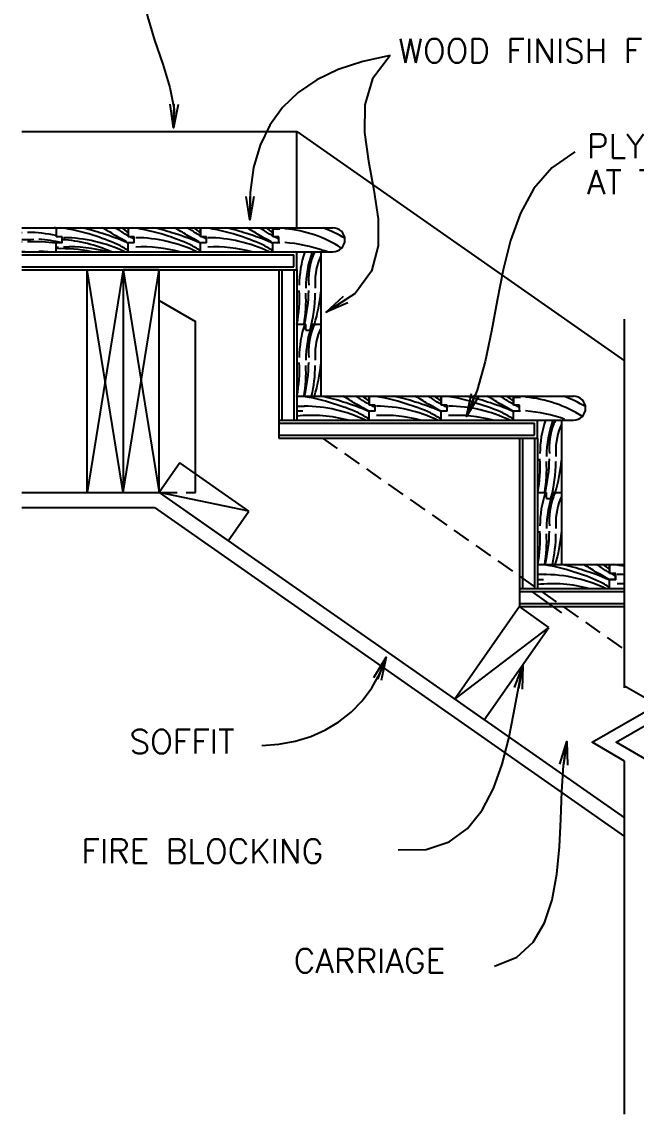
# Model space of a CAD drawing. Header units: inches. Extents: x -1842 to 12195, y -2228 to 2193.
# Drawn here: x 10614.8 to 10666.5, y 788.2 to 880.2 of the extents above; entities that cross this region are included whole.
import ezdxf

# ---------------------------------------------------------------- set-up
doc = ezdxf.new("R2010")
doc.units = ezdxf.units.IN
doc.header["$LTSCALE"] = 6
doc.header["$MEASUREMENT"] = 0
doc.linetypes.add('HIDDEN', pattern=[0.375, 0.25, -0.125])
for name, color, linetype in [('R-AGSFINE', 4, 'Continuous'), ('R-AGSHEAVY', 1, 'Continuous'), ('R-AGSMEDIUM', 2, 'Continuous'), ('R-AGSPATT', 4, 'Continuous'), ('R-AGSTEXT', 6, 'Continuous')]:
    doc.layers.add(name, color=color, linetype=linetype)
doc.styles.add('AGSROMANS', font='romans')

# ---------------------------------------------------------------- blocks, each defined once
blk = doc.blocks.new('AGSARROW')
for points in [[(-1, 0.167), (0, 0), (-1, -0.167)], [(0, 0), (-1, 0)]]:
    blk.add_lwpolyline(points)

msp = doc.modelspace()

# ---------------------------------------------------------------- linework, layer by layer
at = {"layer": 'R-AGSFINE', "linetype": 'HIDDEN'}
for p, q in [((10640.1122461, 845.1736408), (10665.5360468, 827.3758854)), ((10629.4040304, 840.6188169), (10629.4040304, 842.2009612)), ((10626.3656563, 840.6188169), (10629.4040304, 840.6188169))]:
    msp.add_line(p, q, dxfattribs=at)
at = {"layer": 'R-AGSHEAVY'}
for points in [[(10614.7979364, 862.9057016), (10640.9772247, 862.9057016)], [(10614.7979364, 860.8746443), (10640.9772247, 860.8746443)], [(10639.9644333, 860.8746443), (10639.9644333, 848.7211478)], [(10620.296583, 840.6188169), (10620.296583, 859.3581945)], [(10620.296583, 859.3581945), (10626.3656563, 859.3581945)], [(10623.3311134, 859.3581945), (10623.3311134, 840.6188169)], [(10626.3656563, 840.6188169), (10626.3656563, 859.3581945)], [(10637.9388506, 859.3581945), (10637.9388506, 846.6955651)], [(10637.9388506, 848.7211478), (10661.2385267, 848.7211478)], [(10641.1359866, 846.6955651), (10661.2385267, 846.6955651)], [(10660.2257353, 846.6955651), (10660.2257353, 834.5365941)], [(10658.2001526, 845.1736408), (10658.2001526, 832.5110114)], [(10628.1065625, 843.1042617), (10626.3656563, 840.6188169)], [(10633.9150579, 839.0366725), (10628.1065625, 843.1042617)], [(10620.296583, 840.6188169), (10626.3656563, 840.6188169)], [(10626.3656563, 840.6188169), (10632.1741516, 836.5512278)], [(10632.1741516, 836.5512278), (10633.9150579, 839.0366725)], [(10658.2001526, 834.5365941), (10665.5360468, 834.5365941)], [(10656.6837028, 832.5110114), (10665.5360468, 832.5110114)], [(10656.6837028, 830.9945616), (10651.231053, 823.2097544)], [(10659.1691475, 829.2481808), (10656.6837028, 830.9945616)], [(10653.7219723, 821.4688482), (10659.1691475, 829.2481808)], [(10651.231053, 823.2097544), (10653.7219723, 821.4688482)]]:
    msp.add_lwpolyline(points, dxfattribs=at)
for points in [[(10640.9795024, 860.8770777, 1), (10640.9795024, 862.903079)], [(10661.239516, 846.6950681, 1), (10661.239516, 848.7210695)]]:
    msp.add_lwpolyline(points, format="xyb", dxfattribs=at)
at = {"layer": 'R-AGSMEDIUM'}
for p, q in [((10614.7979364, 871.0080325), (10637.9388506, 871.0080325)), ((10637.9388506, 871.0080325), (10665.5360468, 851.6883528)), ((10637.9388506, 862.9057016), (10637.9388506, 871.0080325)), ((10617.6830232, 862.9057016), (10617.6830232, 862.1447394)), ((10618.1866816, 861.6356064), (10618.1866816, 862.1447394)), ((10623.7597714, 862.9057016), (10623.7597714, 862.1447394)), ((10624.2634298, 861.6356064), (10624.2634298, 862.1447394)), ((10629.8365196, 862.9057016), (10629.8365196, 862.1447394)), ((10629.8365196, 862.1447394), (10629.8365196, 862.9057016)), ((10630.3401781, 861.6356064), (10630.3401781, 862.1447394)), ((10630.3456526, 861.6356064), (10630.3456526, 862.1447394)), ((10635.9132679, 862.9057016), (10635.9132679, 862.1447394)), ((10635.9132679, 862.1447394), (10635.9132679, 862.9057016)), ((10635.9132679, 862.1447394), (10635.9132679, 862.9057016)), ((10636.4169263, 861.6356064), (10636.4169263, 862.1447394)), ((10636.4224008, 861.6356064), (10636.4224008, 862.1447394)), ((10617.6830232, 860.8746443), (10617.6830232, 861.6356064)), ((10623.7597714, 860.8746443), (10623.7597714, 861.6356064)), ((10629.8365196, 860.8746443), (10629.8365196, 861.6356064)), ((10629.8365196, 860.8746443), (10629.8365196, 861.6356064)), ((10635.9132679, 860.8746443), (10635.9132679, 861.6356064)), ((10635.9132679, 860.8746443), (10635.9132679, 861.6356064)), ((10635.9132679, 860.8746443), (10635.9132679, 861.6356064)), ((10614.7979364, 860.6228151), (10637.6870214, 860.6228151)), ((10637.6870214, 859.6100237), (10637.6870214, 860.6228151)), ((10637.9388506, 859.3581945), (10637.9388506, 860.8746443)), ((10614.7979364, 859.6100237), (10637.6870214, 859.6100237)), ((10614.7979364, 859.3581945), (10637.9388506, 859.3581945)), ((10623.3311134, 840.6188169), (10620.296583, 859.3581945)), ((10623.3311134, 859.3581945), (10620.296583, 840.6188169)), ((10623.3311134, 840.6188169), (10626.3656563, 859.3581945)), ((10623.3311134, 859.3581945), (10626.3656563, 840.6188169)), ((10626.3656563, 859.3581945), (10623.3311134, 859.3581945)), ((10626.3656563, 859.3581945), (10623.3311134, 859.3581945)), ((10636.4224008, 859.3581945), (10636.4224008, 846.6955651)), ((10636.67423, 859.3581945), (10636.67423, 846.6955651)), ((10637.6870214, 859.3581945), (10637.6870214, 846.6955651)), ((10626.3656563, 856.7687333), (10629.4040304, 855.0114034)), ((10629.4040304, 842.2009612), (10629.4040304, 855.0114034)), ((10637.9388506, 854.7978961), (10638.6998128, 854.7978961)), ((10638.6998128, 854.2942377), (10638.6998128, 854.7978961)), ((10639.2089457, 854.2942377), (10639.2089457, 854.7978961)), ((10639.2089457, 854.7978961), (10639.9644333, 854.7978961)), ((10665.5360468, 824.1459021), (10665.5360468, 855.2194363)), ((10638.6998128, 854.2942377), (10639.2089457, 854.2942377)), ((10644.0210734, 848.7211478), (10644.0210734, 847.9601857)), ((10644.0210734, 847.9601857), (10644.0210734, 848.7211478)), ((10644.0210734, 847.9601857), (10644.0210734, 848.7211478)), ((10644.0210734, 848.7211478), (10644.0210734, 847.9601857)), ((10650.0978216, 848.7211478), (10650.0978216, 847.9601857)), ((10650.0978216, 847.9601857), (10650.0978216, 848.7211478)), ((10650.0978216, 847.9601857), (10650.0978216, 848.7211478)), ((10650.0978216, 848.7211478), (10650.0978216, 847.9601857)), ((10650.0978216, 847.9601857), (10650.0978216, 848.7211478)), ((10656.1745698, 848.7211478), (10656.1745698, 847.9601857)), ((10656.1745698, 847.9601857), (10656.1745698, 848.7211478)), ((10656.1745698, 847.9601857), (10656.1745698, 848.7211478)), ((10656.1745698, 848.7211478), (10656.1745698, 847.9601857)), ((10656.1745698, 847.9601857), (10656.1745698, 848.7211478)), ((10656.1745698, 847.9601857), (10656.1745698, 848.7211478)), ((10644.0210734, 846.6955651), (10644.0210734, 847.4565273)), ((10644.0210734, 846.6900906), (10644.0210734, 847.4510527)), ((10644.0210734, 846.6900906), (10644.0210734, 847.4510527)), ((10644.0210734, 846.6900906), (10644.0210734, 847.4510527)), ((10644.5247318, 847.4510527), (10644.5247318, 847.9601857)), ((10644.5247318, 847.4565273), (10644.5247318, 847.9601857)), ((10644.5302063, 847.4510527), (10644.5302063, 847.9601857)), ((10650.0978216, 846.6955651), (10650.0978216, 847.4565273)), ((10650.0978216, 846.6955651), (10650.0978216, 847.4565273)), ((10650.0978216, 846.6900906), (10650.0978216, 847.4510527)), ((10650.0978216, 846.6900906), (10650.0978216, 847.4510527)), ((10650.0978216, 846.6900906), (10650.0978216, 847.4510527)), ((10650.60148, 847.4510527), (10650.60148, 847.9601857)), ((10650.60148, 847.4565273), (10650.60148, 847.9601857)), ((10650.60148, 847.4565273), (10650.60148, 847.9601857)), ((10650.6069546, 847.4510527), (10650.6069546, 847.9601857)), ((10656.1745698, 846.6955651), (10656.1745698, 847.4565273)), ((10656.1745698, 846.6955651), (10656.1745698, 847.4565273)), ((10656.1745698, 846.6955651), (10656.1745698, 847.4565273)), ((10656.1745698, 846.6900906), (10656.1745698, 847.4510527)), ((10656.1745698, 846.6900906), (10656.1745698, 847.4510527)), ((10656.1745698, 846.6900906), (10656.1745698, 847.4510527)), ((10656.6782282, 847.4510527), (10656.6782282, 847.9601857)), ((10656.6782282, 847.4565273), (10656.6782282, 847.9601857)), ((10656.6782282, 847.4565273), (10656.6782282, 847.9601857)), ((10656.6837028, 847.4565273), (10656.6837028, 847.9601857)), ((10636.4224008, 846.6955651), (10658.2001526, 846.6955651)), ((10636.4224008, 846.6955651), (10636.4224008, 845.1736408)), ((10636.4224008, 846.4437359), (10657.9483233, 846.4437359)), ((10657.9483233, 845.4309445), (10657.9483233, 846.4437359)), ((10658.2001526, 846.6955651), (10658.9611147, 846.6955651)), ((10658.2001526, 845.1736408), (10658.2001526, 846.6955651)), ((10659.4702477, 846.6955651), (10660.2257353, 846.6955651)), ((10636.4224008, 845.4309445), (10657.9483233, 845.4309445)), ((10636.4224008, 845.1736408), (10658.2001526, 845.1736408)), ((10656.6837028, 845.1736408), (10656.6837028, 832.5110114)), ((10656.935532, 845.1736408), (10656.935532, 832.5110114)), ((10657.9483233, 845.1736408), (10657.9483233, 832.5110114)), ((10614.7979364, 840.6188169), (10626.3656563, 840.6188169)), ((10623.3311134, 840.6188169), (10626.3656563, 840.6188169)), ((10626.3656563, 840.6188169), (10665.5360468, 813.1968062)), ((10633.9150579, 839.0366725), (10626.3656563, 840.6188169)), ((10658.2001526, 840.6188169), (10658.9611147, 840.6188169)), ((10658.2001526, 840.6133423), (10658.9611147, 840.6133423)), ((10658.9611147, 840.1096839), (10658.9611147, 840.6188169)), ((10658.9611147, 840.1096839), (10658.9611147, 840.6133423)), ((10658.9611147, 840.1096839), (10659.4702477, 840.1096839)), ((10658.9611147, 840.1096839), (10659.4647731, 840.1096839)), ((10659.4647731, 840.6188169), (10660.2257353, 840.6188169)), ((10659.4647731, 840.1096839), (10659.4647731, 840.6188169)), ((10659.4702477, 840.1151585), (10659.4702477, 840.6188169)), ((10659.4702477, 840.1096839), (10659.4702477, 840.6133423)), ((10659.4702477, 840.6133423), (10660.2257353, 840.6133423)), ((10614.7979364, 839.3487218), (10625.9660143, 839.3487218)), ((10625.9660143, 839.3487218), (10665.5360468, 811.6475092)), ((10664.2769008, 834.5365941), (10664.2769008, 833.775632)), ((10664.2769008, 833.775632), (10664.2769008, 834.5365941)), ((10664.2769008, 833.775632), (10664.2769008, 834.5365941)), ((10664.2769008, 834.5365941), (10664.2769008, 833.775632)), ((10664.2769008, 833.775632), (10664.2769008, 834.5365941)), ((10664.2769008, 833.775632), (10664.2769008, 834.5365941)), ((10664.2769008, 834.5365941), (10664.2769008, 833.7811065)), ((10664.7805592, 833.266499), (10664.7805592, 833.775632)), ((10664.7805592, 833.2719735), (10664.7805592, 833.775632)), ((10664.7805592, 833.2719735), (10664.7805592, 833.775632)), ((10664.7860337, 833.2719735), (10664.7860337, 833.7811065)), ((10664.7915083, 833.266499), (10664.7915083, 833.775632)), ((10664.2769008, 832.5110114), (10664.2769008, 833.2719735)), ((10664.2769008, 832.5110114), (10664.2769008, 833.2719735)), ((10664.2769008, 832.5110114), (10664.2769008, 833.2719735)), ((10664.2769008, 832.5110114), (10664.2769008, 833.2719735)), ((10664.2769008, 832.5055368), (10664.2769008, 833.266499)), ((10664.2769008, 832.5055368), (10664.2769008, 833.266499)), ((10664.2769008, 832.5055368), (10664.2769008, 833.266499)), ((10656.6837028, 832.5110114), (10656.6837028, 830.9945616)), ((10656.6837028, 832.2591822), (10665.5360468, 832.2591822)), ((10660.2640571, 830.4854286), (10657.7786124, 832.2318094)), ((10661.3972886, 832.5110114), (10665.5360468, 832.5110114)), ((10656.6837028, 831.2463908), (10665.5360468, 831.2463908)), ((10656.6837028, 830.9945616), (10665.5360468, 830.9945616)), ((10651.231053, 823.2097544), (10659.1691475, 829.2481808)), ((10665.5360468, 788.2492912), (10665.5360468, 817.9870357))]:
    msp.add_line(p, q, dxfattribs=at)
at = {"layer": 'R-AGSMEDIUM', "linetype": 'Continuous'}
for points in [[(10665.5360468, 817.9870357), (10662.8042474, 819.56918), (10668.2787953, 822.7279942), (10665.5360468, 824.304664)], [(10667.5616295, 817.9870357), (10664.8298301, 819.56918), (10670.3043781, 822.7279942), (10667.5616295, 824.304664)]]:
    msp.add_lwpolyline(points, dxfattribs=at)
at = {"layer": 'R-AGSPATT'}
for p, q in [((10618.1866816, 862.1447394), (10617.6830232, 862.1447394)), ((10624.2634298, 862.1447394), (10623.7597714, 862.1447394)), ((10630.3401781, 862.1447394), (10629.8365196, 862.1447394)), ((10630.3456526, 862.1447394), (10629.8365196, 862.1447394)), ((10636.4169263, 862.1447394), (10635.9132679, 862.1447394)), ((10636.4224008, 862.1447394), (10635.9132679, 862.1447394)), ((10636.4224008, 862.1447394), (10635.9132679, 862.1447394)), ((10618.1866816, 861.6356064), (10617.6830232, 861.6356064)), ((10624.2634298, 861.6356064), (10623.7597714, 861.6356064)), ((10624.2634298, 861.6356064), (10623.7597714, 861.6356064)), ((10630.3401781, 861.6356064), (10629.8365196, 861.6356064)), ((10630.3401781, 861.6356064), (10629.8365196, 861.6356064)), ((10630.3456526, 861.6356064), (10629.8365196, 861.6356064)), ((10636.4224008, 861.6356064), (10635.9132679, 861.6356064)), ((10638.4479836, 847.4510527), (10637.9443252, 847.4510527)), ((10638.4479836, 847.4510527), (10637.9443252, 847.4510527)), ((10644.5247318, 847.9601857), (10644.0210734, 847.9601857)), ((10644.5302063, 847.9601857), (10644.0210734, 847.9601857)), ((10644.5302063, 847.9601857), (10644.0210734, 847.9601857)), ((10644.5247318, 847.9601857), (10644.0210734, 847.9601857)), ((10644.5247318, 847.4565273), (10644.0210734, 847.4565273)), ((10644.5247318, 847.4510527), (10644.0210734, 847.4510527)), ((10644.5247318, 847.4510527), (10644.0210734, 847.4510527)), ((10644.5302063, 847.4510527), (10644.0210734, 847.4510527)), ((10650.60148, 847.9601857), (10650.0978216, 847.9601857)), ((10650.6069546, 847.9601857), (10650.0978216, 847.9601857)), ((10650.6069546, 847.9601857), (10650.0978216, 847.9601857)), ((10650.60148, 847.9601857), (10650.0978216, 847.9601857)), ((10650.60148, 847.9601857), (10650.0978216, 847.9601857)), ((10650.60148, 847.4565273), (10650.0978216, 847.4565273)), ((10650.60148, 847.4565273), (10650.0978216, 847.4565273)), ((10650.60148, 847.4510527), (10650.0978216, 847.4510527)), ((10650.60148, 847.4510527), (10650.0978216, 847.4510527)), ((10650.6069546, 847.4510527), (10650.0978216, 847.4510527)), ((10656.6782282, 847.9601857), (10656.1745698, 847.9601857)), ((10656.6837028, 847.9601857), (10656.1745698, 847.9601857)), ((10656.6837028, 847.9601857), (10656.1745698, 847.9601857)), ((10656.6782282, 847.9601857), (10656.1745698, 847.9601857)), ((10656.6782282, 847.9601857), (10656.1745698, 847.9601857)), ((10656.6837028, 847.9601857), (10656.1745698, 847.9601857)), ((10656.6782282, 847.4565273), (10656.1745698, 847.4565273)), ((10656.6782282, 847.4565273), (10656.1745698, 847.4565273)), ((10656.6837028, 847.4565273), (10656.1745698, 847.4565273)), ((10664.7860337, 833.7811065), (10664.2769008, 833.7811065)), ((10664.7805592, 833.775632), (10664.2769008, 833.775632)), ((10664.7860337, 833.775632), (10664.2769008, 833.775632)), ((10664.7860337, 833.775632), (10664.2769008, 833.775632)), ((10664.7805592, 833.775632), (10664.2769008, 833.775632)), ((10664.7805592, 833.775632), (10664.2769008, 833.775632)), ((10664.7860337, 833.775632), (10664.2769008, 833.775632)), ((10658.703811, 833.266499), (10658.2001526, 833.266499)), ((10658.703811, 833.266499), (10658.2001526, 833.266499)), ((10664.7805592, 833.2719735), (10664.2769008, 833.2719735)), ((10664.7805592, 833.2719735), (10664.2769008, 833.2719735)), ((10664.7860337, 833.2719735), (10664.2769008, 833.2719735)), ((10664.7860337, 833.2719735), (10664.2769008, 833.2719735)), ((10664.7860337, 833.266499), (10664.2823753, 833.266499)), ((10664.7860337, 833.266499), (10664.2823753, 833.266499)), ((10664.7915083, 833.266499), (10664.2823753, 833.266499))]:
    msp.add_line(p, q, dxfattribs=at)
for centre, radius, start, end in [((10614.3791688, 868.2420235), 5.7467153, 274.178836111, 274.507327778), ((10615.1600716, 850.354308), 12.1602528, 78.025588889, 89.487813889), ((10614.81716, 868.2420235), 5.7467153, 274.507327778, 274.618758333), ((10615.35022, 852.6678121), 10.4657775, 77.120713889, 78.021605555), ((10616.4388796, 849.813892), 13.1890383, 70.817786111, 83.038813889), ((10615.1600716, 850.354308), 12.1602528, 75.587972222, 75.833388889), ((10618.1984457, 849.9108697), 12.1602528, 64.370230556, 89.487813889), ((10617.8555341, 867.7985851), 5.7467153, 274.507327778, 274.618758333), ((10617.2436382, 849.9562302), 13.1890383, 70.817786111, 79.062977778), ((10616.3489805, 847.2008801), 15.7055507, 65.50085, 73.641297222), ((10617.153739, 847.3432183), 15.7055507, 65.50085, 73.641297222), ((10616.6148406, 853.6915526), 10.4657775, 55.057675, 61.691622222), ((10617.7100849, 852.2662354), 11.1395043, 57.106205556, 63.909461111), ((10617.4195991, 853.8338908), 10.4657775, 55.057675, 60.089763889), ((10616.6140898, 853.2060802), 11.7244612, 52.449002778, 55.8222), ((10618.5148434, 852.4085736), 11.1395043, 61.911172222, 63.909461111), ((10618.5148434, 852.4085736), 11.1395043, 58.932097222, 60.929433333), ((10622.5156278, 849.813892), 13.1890383, 70.817786111, 83.038813889), ((10607.4365031, 839.9556266), 27.8204214, 52.782625, 52.899991667), ((10624.275194, 849.9108697), 12.1602528, 64.370230556, 89.487813889), ((10623.9322824, 867.7985851), 5.7467153, 274.507327778, 274.618758333), ((10623.3203864, 849.9562302), 13.1890383, 70.817786111, 79.062977778), ((10622.4257287, 847.2008801), 15.7055507, 65.50085, 73.641297222), ((10623.2304872, 847.3432183), 15.7055507, 65.50085, 73.641297222), ((10622.6915888, 853.6915526), 10.4657775, 55.057675, 61.691622222), ((10623.7868331, 852.2662354), 11.1395043, 57.106205556, 63.909461111), ((10623.4963473, 853.8338908), 10.4657775, 55.057675, 60.089763889), ((10622.690838, 853.2060802), 11.7244612, 52.449002778, 55.8222), ((10624.5915916, 852.4085736), 11.1395043, 61.911172222, 63.909461111), ((10624.5915916, 852.4085736), 11.1395043, 58.932097222, 60.929433333), ((10628.5923761, 849.813892), 13.1890383, 70.817786111, 83.038813889), ((10613.5132513, 839.9556266), 27.8204214, 52.782625, 52.899991667), ((10630.3519422, 849.9108697), 12.1602528, 64.370230556, 89.487813889), ((10630.0090306, 867.7985851), 5.7467153, 274.507327778, 274.618758333), ((10629.3971346, 849.9562302), 13.1890383, 70.817786111, 79.062977778), ((10628.5024769, 847.2008801), 15.7055507, 65.50085, 73.641297222), ((10629.3072354, 847.3432183), 15.7055507, 65.50085, 73.641297222), ((10628.768337, 853.6915526), 10.4657775, 55.057675, 61.691622222), ((10629.8635813, 852.2662354), 11.1395043, 57.106205556, 63.909461111), ((10629.5730956, 853.8338908), 10.4657775, 55.057675, 60.089763889), ((10628.7675862, 853.2060802), 11.7244612, 52.449002778, 55.8222), ((10630.6683399, 852.4085736), 11.1395043, 61.911172222, 63.909461111), ((10636.3007439, 870.3317664), 7.5123781, 267.043425, 271.554352778), ((10630.6683399, 852.4085736), 11.1395043, 58.932097222, 60.929433333), ((10619.5899995, 839.9556266), 27.8204214, 52.782625, 52.899991667), ((10636.0549603, 852.3940847), 10.4657775, 57.246452778, 85.135188889), ((10636.0542095, 851.9086124), 11.7244612, 59.619588889, 69.712008333), ((10615.2167524, 868.1252174), 6.2163772, 266.136833333, 275.381608333), ((10614.8456451, 870.6792691), 8.961502, 269.694936111, 269.904983333), ((10615.9000079, 850.0752726), 11.6596063, 81.203702778, 93.103422222), ((10615.174259, 848.7901515), 13.1890383, 76.893372222, 85.374877778), ((10618.1336235, 849.489496), 11.6596063, 77.543819445, 92.214847222), ((10617.8840192, 870.2358307), 8.961502, 268.714780556, 269.904983333), ((10617.3936872, 849.7685314), 12.1602528, 65.967291667, 86.261), ((10618.938382, 849.6318342), 11.6596063, 74.634133333, 93.103422222), ((10618.707478, 853.2926449), 9.1920789, 56.658027778, 63.131725), ((10619.5122366, 853.4349832), 9.1920789, 62.478216667, 63.131725), ((10625.0151303, 849.6318342), 11.6596063, 74.634133333, 93.103422222), ((10624.7842262, 853.2926449), 9.1920789, 56.658027778, 63.131725), ((10625.5889848, 853.4349832), 9.1920789, 62.478216667, 63.131725), ((10631.0918785, 849.6318342), 11.6596063, 74.634133333, 93.103422222), ((10630.8609744, 853.2926449), 9.1920789, 56.658027778, 63.131725), ((10631.665733, 853.4349832), 9.1920789, 62.478216667, 63.131725), ((10635.9214928, 867.85149), 6.2163772, 274.621783333, 275.381608333), ((10635.8789994, 848.5164241), 13.1890383, 70.817786111, 85.374877778), ((10615.3481638, 866.6325064), 5.7467153, 264.505663889, 274.507327778), ((10616.1290666, 848.7447909), 12.1602528, 85.948175, 89.487813889), ((10615.786155, 866.6325064), 5.7467153, 274.507327778, 274.618758333), ((10647.1084278, 858.0458653), 8.961502, 161.599361111, 179.904983333), ((10647.6613572, 857.8159343), 8.961502, 160.04285, 179.904983333), ((10644.6711823, 858.5123415), 5.7467153, 159.580775, 184.507327778), ((10649.6899797, 855.4870926), 11.5565676, 152.212730556, 154.197672222), ((10645.2241116, 858.2824105), 5.7467153, 159.580775, 184.507327778), ((10650.2429091, 855.2571616), 11.5565676, 152.798588889, 154.197672222), ((10635.7891002, 845.9034122), 15.7055507, 72.410297222, 73.641297222), ((10626.5044314, 856.9915024), 11.6596063, 349.155930556, 3.103422222), ((10626.7834668, 857.7314387), 12.1602528, 346.040272222, 359.487813889), ((10644.6711823, 858.0743503), 5.7467153, 184.507327778, 184.618758333), ((10626.8288274, 858.6862463), 13.1890383, 342.853472222, 354.841094445), ((10627.0573607, 856.7615714), 11.6596063, 350.304236111, 3.103422222), ((10627.3363961, 857.5015077), 12.1602528, 344.707319444, 359.487813889), ((10645.2241116, 857.8444193), 5.7467153, 184.507327778, 184.618758333), ((10647.1084278, 851.9691171), 8.961502, 161.599361111, 179.904983333), ((10647.6613572, 851.7391861), 8.961502, 160.04285, 179.904983333), ((10649.6899797, 849.4103444), 11.5565676, 152.212730556, 154.197672222), ((10644.6711823, 852.4355933), 5.7467153, 159.580775, 184.507327778), ((10645.2241116, 852.2056623), 5.7467153, 159.580775, 184.507327778), ((10650.2429091, 849.1804134), 11.5565676, 152.798588889, 154.197672222), ((10626.5044314, 850.9147542), 11.6596063, 349.155930556, 3.103422222), ((10627.0573607, 850.6848232), 11.6596063, 350.304236111, 3.103422222), ((10626.7834668, 851.6546905), 12.1602528, 346.040272222, 359.487813889), ((10644.6711823, 851.9976021), 5.7467153, 184.507327778, 184.618758333), ((10627.3363961, 851.4247595), 12.1602528, 347.153969444, 359.487813889), ((10626.8288274, 852.6094981), 13.1890383, 342.853472222, 354.841094445), ((10645.2241116, 851.7676711), 5.7467153, 184.507327778, 184.618758333), ((10636.7001816, 835.6293383), 13.1890383, 70.817786111, 83.038813889), ((10637.5049401, 835.7716765), 13.1890383, 70.817786111, 79.062977778), ((10636.8761425, 839.5069988), 10.4657775, 55.057675, 61.691622222), ((10637.6809011, 839.6493371), 10.4657775, 55.057675, 60.089763889), ((10636.8753917, 839.0215265), 11.7244612, 52.449002778, 55.8222), ((10642.7769298, 835.6293383), 13.1890383, 70.817786111, 83.038813889), ((10643.5816883, 835.7716765), 13.1890383, 70.817786111, 79.062977778), ((10642.9528907, 839.5069988), 10.4657775, 55.057675, 61.691622222), ((10643.7576493, 839.6493371), 10.4657775, 55.057675, 60.089763889), ((10642.95214, 839.0215265), 11.7244612, 52.449002778, 55.8222), ((10648.853678, 835.6293383), 13.1890383, 70.817786111, 83.038813889), ((10649.6584365, 835.7716765), 13.1890383, 70.817786111, 79.062977778), ((10649.0296389, 839.5069988), 10.4657775, 55.057675, 61.691622222), ((10649.8343975, 839.6493371), 10.4657775, 55.057675, 60.089763889), ((10649.0288882, 839.0215265), 11.7244612, 52.449002778, 55.8222), ((10656.5620459, 856.1472127), 7.5123781, 267.043425, 271.554352778), ((10656.3162623, 838.209531), 10.4657775, 57.246452778, 85.135188889), ((10656.3155115, 837.7240587), 11.7244612, 59.619588889, 69.712008333), ((10638.1168361, 853.6140314), 5.7467153, 268.225169444, 274.618758333), ((10638.4597477, 835.7263159), 12.1602528, 64.370230556, 89.487813889), ((10636.6102824, 833.0163263), 15.7055507, 65.50085, 73.641297222), ((10637.415041, 833.1586646), 15.7055507, 65.50085, 73.641297222), ((10637.9713868, 838.0816817), 11.1395043, 57.106205556, 63.909461111), ((10638.7761454, 838.2240199), 11.1395043, 61.911172222, 63.909461111), ((10639.7735385, 839.2504294), 9.1920789, 62.478216667, 63.131725), ((10638.7761454, 838.2240199), 11.1395043, 58.932097222, 60.929433333), ((10627.697805, 825.7710728), 27.8204214, 52.782625, 52.899991667), ((10644.5364959, 835.7263159), 12.1602528, 64.370230556, 89.487813889), ((10644.1935843, 853.6140314), 5.7467153, 274.507327778, 274.618758333), ((10642.6870306, 833.0163263), 15.7055507, 65.50085, 73.641297222), ((10643.4917892, 833.1586646), 15.7055507, 65.50085, 73.641297222), ((10644.048135, 838.0816817), 11.1395043, 57.106205556, 63.909461111), ((10644.8528936, 838.2240199), 11.1395043, 61.911172222, 63.909461111), ((10645.8502867, 839.2504294), 9.1920789, 62.478216667, 63.131725), ((10644.8528936, 838.2240199), 11.1395043, 58.932097222, 60.929433333), ((10633.7745532, 825.7710728), 27.8204214, 52.782625, 52.899991667), ((10650.6132441, 835.7263159), 12.1602528, 64.370230556, 89.487813889), ((10650.2703325, 853.6140314), 5.7467153, 274.507327778, 274.618758333), ((10648.7637788, 833.0163263), 15.7055507, 65.50085, 73.641297222), ((10649.5685374, 833.1586646), 15.7055507, 65.50085, 73.641297222), ((10650.1248832, 838.0816817), 11.1395043, 57.106205556, 63.909461111), ((10650.9296418, 838.2240199), 11.1395043, 61.911172222, 63.909461111), ((10651.9270349, 839.2504294), 9.1920789, 62.478216667, 63.131725), ((10650.9296418, 838.2240199), 11.1395043, 58.932097222, 60.929433333), ((10639.8513014, 825.7710728), 27.8204214, 52.782625, 52.899991667), ((10656.1827947, 853.6669363), 6.2163772, 274.621783333, 275.381608333), ((10656.1403013, 834.3318704), 13.1890383, 70.817786111, 85.374877778), ((10639.199684, 835.4472805), 11.6596063, 74.634133333, 96.207925), ((10638.96878, 839.1080912), 9.1920789, 56.658027778, 63.131725), ((10645.2764322, 835.4472805), 11.6596063, 74.634133333, 93.103422222), ((10645.0455282, 839.1080912), 9.1920789, 56.658027778, 63.131725), ((10651.3531804, 835.4472805), 11.6596063, 74.634133333, 93.103422222), ((10651.1222764, 839.1080912), 9.1920789, 56.658027778, 63.131725), ((10667.3697298, 843.8667861), 8.961502, 161.599361111, 179.904983333), ((10667.9226591, 843.6368551), 8.961502, 160.04285, 179.904983333), ((10669.9512817, 841.3080134), 11.5565676, 152.212730556, 154.197672222), ((10664.9324842, 844.3332624), 5.7467153, 159.580775, 184.507327778), ((10665.4854136, 844.1033314), 5.7467153, 159.580775, 184.507327778), ((10670.504211, 841.0780824), 11.5565676, 152.798588889, 154.197672222), ((10646.7657333, 842.8124233), 11.6596063, 349.155930556, 3.103422222), ((10647.3186627, 842.5824923), 11.6596063, 350.304236111, 3.103422222), ((10647.0447687, 843.5523596), 12.1602528, 346.040272222, 359.487813889), ((10664.9324842, 843.8952712), 5.7467153, 184.507327778, 184.618758333), ((10647.5976981, 843.3224286), 12.1602528, 344.707319444, 359.487813889), ((10647.0901293, 844.5071671), 13.1890383, 342.853472222, 354.841094445), ((10665.4854136, 843.6653401), 5.7467153, 184.507327778, 184.618758333), ((10667.3697298, 837.7845633), 8.961502, 161.599361111, 179.904983333), ((10667.9226591, 837.5546323), 8.961502, 160.04285, 179.904983333), ((10664.9324842, 838.2510396), 5.7467153, 159.580775, 184.507327778), ((10669.9512817, 835.2257907), 11.5565676, 152.212730556, 154.197672222), ((10665.4854136, 838.0211086), 5.7467153, 159.580775, 184.507327778), ((10670.504211, 834.9958597), 11.5565676, 152.798588889, 154.197672222), ((10646.7657333, 836.7302005), 11.6596063, 349.155930556, 3.103422222), ((10647.0447687, 837.4701368), 12.1602528, 346.040272222, 359.487813889), ((10664.9324842, 837.8130484), 5.7467153, 184.507327778, 184.618758333), ((10647.0901293, 838.4249444), 13.1890383, 342.853472222, 354.841094445), ((10647.3186627, 836.5002695), 11.6596063, 350.304236111, 3.103422222), ((10647.5976981, 837.2402058), 12.1602528, 347.153969444, 359.487813889), ((10665.4854136, 837.5831174), 5.7467153, 184.507327778, 184.618758333), ((10656.956009, 821.4447845), 13.1890383, 70.817786111, 83.038813889), ((10657.7607675, 821.5871228), 13.1890383, 70.817786111, 79.062977778), ((10657.1319699, 825.3224451), 10.4657775, 55.057675, 61.691622222), ((10657.9367285, 825.4647833), 10.4657775, 55.057675, 60.089763889), ((10657.1312191, 824.8369728), 11.7244612, 52.449002778, 55.8222), ((10663.0382317, 821.4447845), 13.1890383, 79.083063889, 83.038813889), ((10658.7155751, 821.5417622), 12.1602528, 64.370230556, 92.429258333), ((10658.3726635, 839.4294777), 5.7467153, 274.507327778, 274.618758333), ((10656.8661098, 818.8317726), 15.7055507, 65.50085, 73.641297222), ((10657.6708684, 818.9741108), 15.7055507, 65.50085, 73.641297222), ((10658.2272142, 823.8971279), 11.1395043, 57.106205556, 63.909461111), ((10659.0319728, 824.0394662), 11.1395043, 61.911172222, 63.909461111), ((10659.0319728, 824.0394662), 11.1395043, 58.932097222, 60.929433333), ((10647.9536324, 811.5865191), 27.8204214, 52.782625, 52.899991667), ((10664.7977978, 821.5417622), 12.1602528, 86.519433333, 89.487813889), ((10664.4548863, 839.4294777), 5.7467153, 274.507327778, 274.618758333), ((10659.4555114, 821.2627268), 11.6596063, 74.634133333, 96.180866667), ((10659.2246074, 824.9235375), 9.1920789, 56.658027778, 63.131725), ((10660.0293659, 825.0658757), 9.1920789, 62.478216667, 63.131725), ((10665.5377341, 821.2627268), 11.6596063, 90.008291667, 93.103422222)]:
    msp.add_arc(centre, radius, start, end, dxfattribs=at)
at = {"layer": 'R-AGSTEXT'}
for points in [[(10629.2514, 886.879185), (10627.019097, 886.4524602), (10625.6769213, 885.5283013), (10625.06302, 884.1992641), (10625.0155399, 882.5579044), (10625.372628, 880.696778), (10625.9724313, 878.7084406), (10626.6530967, 876.685448), (10627.2527713, 874.7203559), (10627.6096019, 872.9057202), (10627.5617355, 871.3340966)], [(10645.8103746, 877.4169763), (10643.499183, 876.9194656), (10641.43335, 876.235427), (10639.6149019, 875.3608057), (10638.0458644, 874.2915473), (10636.7282638, 873.0235968), (10635.664126, 871.5528998), (10634.855477, 869.8754016), (10634.3043429, 867.9870473), (10634.0127496, 865.8837825), (10633.9827233, 863.5615524)], [(10645.8103746, 877.4169763), (10644.3195317, 875.4437465), (10643.6733844, 873.2575006), (10643.6343496, 870.9223226), (10643.9648441, 868.502296), (10644.4272848, 866.0615047), (10644.7840887, 863.6640324), (10644.7976726, 861.3739629), (10644.2304534, 859.2553799), (10642.8448479, 857.3723671), (10640.4032731, 855.7890082)], [(10661.355463, 869.306324), (10659.3977047, 867.9486913), (10657.8998162, 866.2007961), (10656.7764552, 864.1362582), (10655.9422791, 861.8286977), (10655.3119453, 859.3517345), (10654.8001114, 856.7789887), (10654.3214349, 854.1840801), (10653.7905732, 851.6406288), (10653.1221839, 849.2222547), (10652.2309245, 847.0025778)], [(10634.9961716, 819.2917299), (10636.4356545, 819.4053413), (10637.8137576, 819.6637645), (10639.1208423, 820.0651811), (10640.3472698, 820.6077727), (10641.4834014, 821.289721), (10642.5195985, 822.1092074), (10643.4462222, 823.0644135), (10644.2536339, 824.1535209), (10644.9321949, 825.3747113), (10645.4722665, 826.7261661)], [(10646.4861528, 810.5052995), (10648.8374042, 810.5434895), (10650.7614226, 811.1777106), (10652.3097838, 812.3108111), (10653.5340631, 813.8456391), (10654.485836, 815.685043), (10655.2166781, 817.7318709), (10655.7781648, 819.8889712), (10656.2218717, 822.0591919), (10656.5993741, 824.1453814), (10656.9622478, 826.0503879)], [(10654.5968051, 800.7049827), (10656.4579149, 801.4765581), (10657.8346717, 802.7214313), (10658.8043061, 804.3555212), (10659.4440487, 806.2947467), (10659.8311299, 808.4550265), (10660.0427803, 810.7522795), (10660.1562304, 813.1024246), (10660.2487109, 815.4213805), (10660.3974522, 817.625066), (10660.6796848, 819.6294001)]]:
    msp.add_lwpolyline(points, dxfattribs=at)

# ---------------------------------------------------------------- block references
for p, xscale, yscale, zscale, rotation in [((10627.5617355, 871.3340966), 1.970837260296917, 1.970837260296917, 1.970837260296917, 268.2555020615303), ((10633.9827233, 863.5615524), 1.970837260296918, 1.970837260296918, 1.970837260296918, 269.2592086423066), ((10640.4032731, 855.7890082), 1.970837260296917, 1.970837260296917, 1.970837260296917, 212.9633686285227), ((10652.2309245, 847.0025778), 1.970837260296917, 1.970837260296917, 1.970837260296917, 248.1232238383867), ((10645.4722665, 826.7261661), 1.970837260296918, 1.970837260296918, 1.970837260296918, 68.2172439300565), ((10656.9622478, 826.0503879), 1.970837260296918, 1.970837260296918, 1.970837260296918, 79.21525966200093), ((10660.6796848, 819.6294001), 1.970837260296915, 1.970837260296915, 1.970837260296915, 81.98481059287768)]:
    msp.add_blockref('AGSARROW', p, dxfattribs=dict(at, xscale=xscale, yscale=yscale, zscale=zscale, rotation=rotation))

# ---------------------------------------------------------------- texts
at = {"layer": 'R-AGSTEXT', "style": 'AGSROMANS'}
for s, p in [('WOOD FINISH FLOORING', (10646.4861528, 876.8086446)), ('PLYWOOD SUBFLOOR', (10662.3693493, 868.7658767)), ('AT TREAD AND RISER', (10662.3693493, 865.7313767)), ('SOFFIT', (10623.8618819, 818.6159517)), ('FIRE BLOCKING', (10619.8067747, 809.3902436)), ('CARRIAGE', (10637.6876507, 800.1645354))]:
    msp.add_text(s, height=2.023, dxfattribs=at).set_placement(p)

doc.saveas('drawing.dxf')
